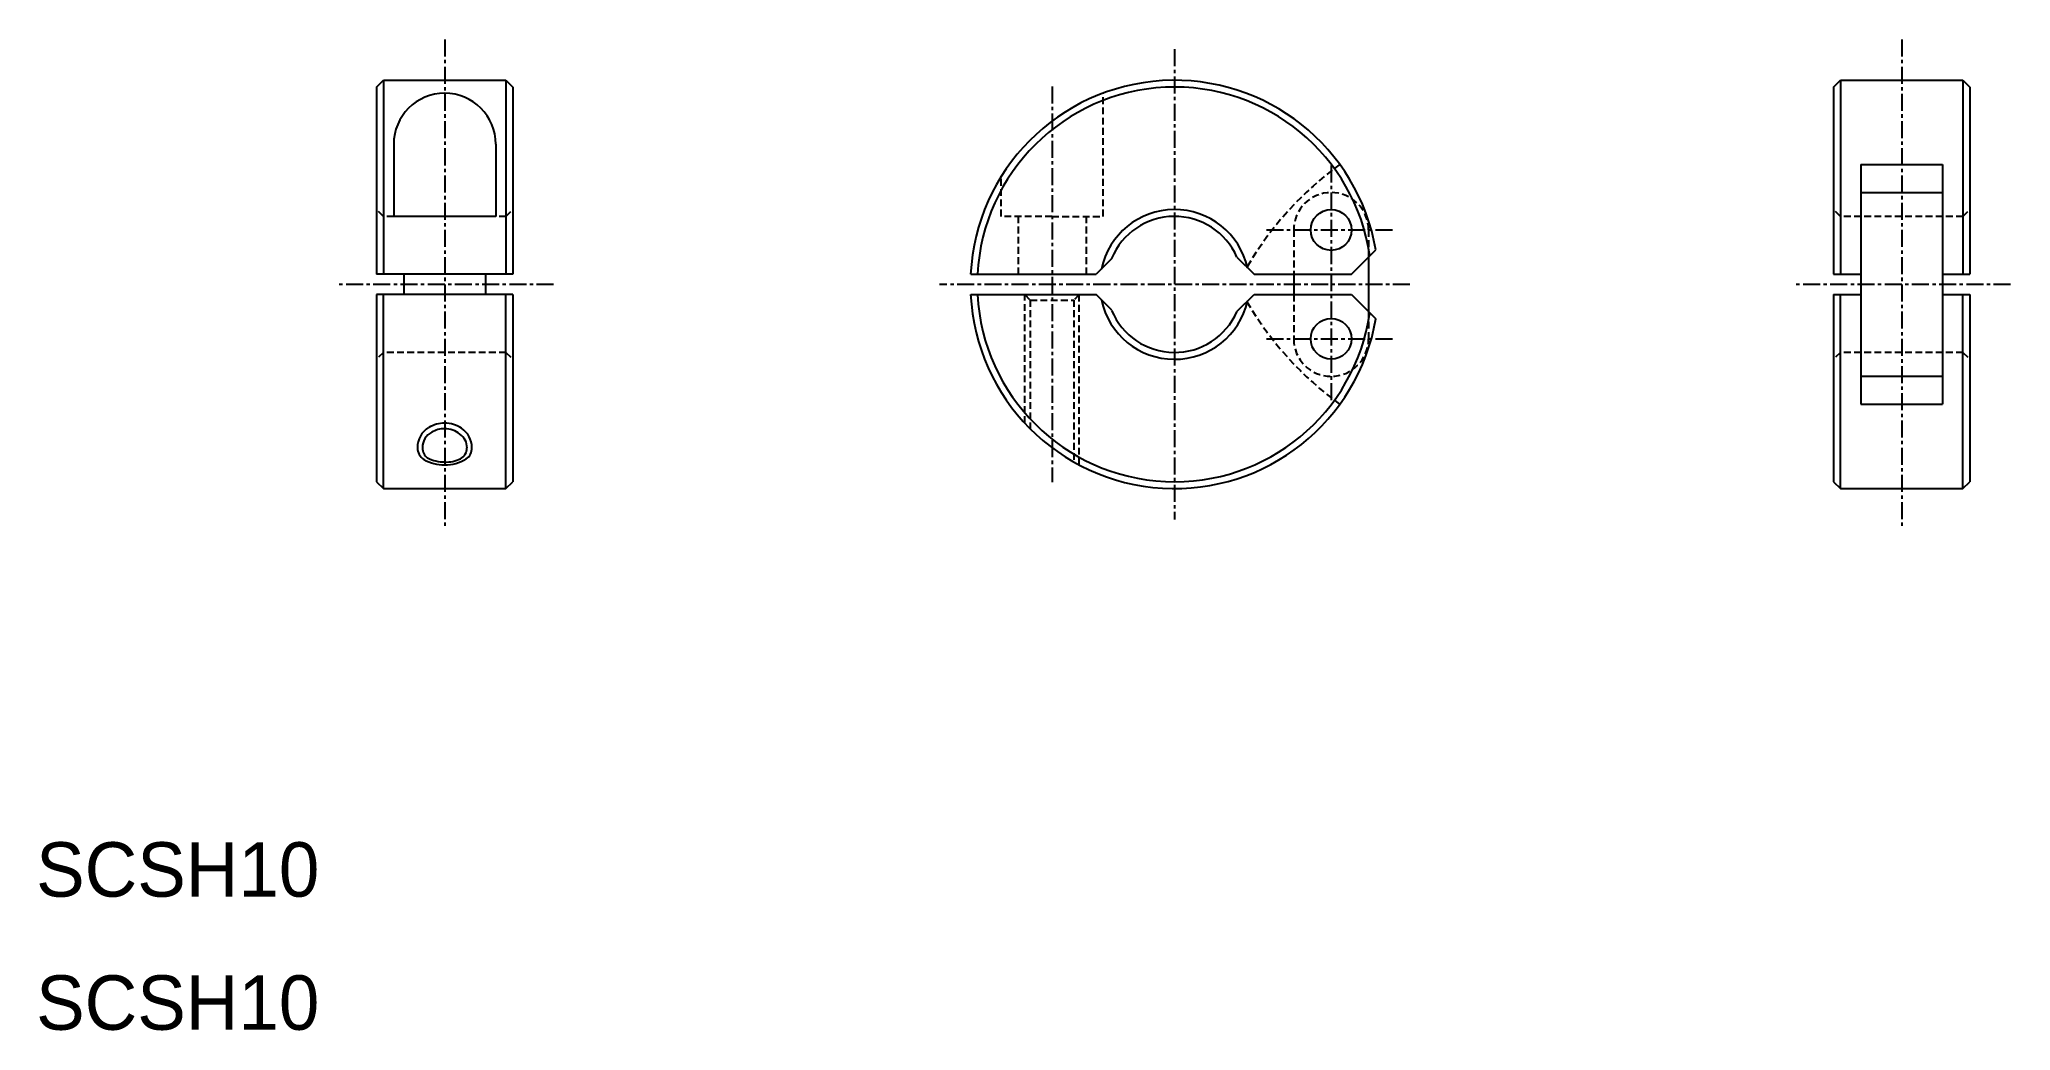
# Model space of a CAD drawing. Extents: x 25 to 170, y 42 to 115.
import ezdxf

# ---------------------------------------------------------------- set-up
doc = ezdxf.new("R2010")
doc.units = 0
doc.linetypes.add('CENTER', pattern=[2, 1.25, -0.25, 0.25, -0.25])
doc.linetypes.add('DASHED', pattern=[0.75, 0.5, -0.25])
doc.layers.get('0').update_dxf_attribs({"linetype": 'CONTINUOUS'})
doc.layers.add('CENTER', color=1, linetype='CENTER')

msp = doc.modelspace()

# ---------------------------------------------------------------- linework, layer by layer
at = {"color": 7, "linetype": 'CONTINUOUS'}
for p, q in [((49.88, 111.55), (50.38, 112.05)), ((49.88, 111.55), (49.88, 97.8)), ((50.38, 112.05), (59.38, 112.05)), ((50.38, 112.05), (50.38, 97.8)), ((59.38, 112.05), (59.88, 111.55)), ((59.38, 112.05), (59.38, 97.8)), ((59.88, 111.55), (59.88, 97.8)), ((156.92, 111.55), (157.42, 112.05)), ((156.92, 111.55), (156.92, 97.8)), ((157.42, 112.05), (157.42, 97.8)), ((157.42, 112.05), (166.42, 112.05)), ((166.42, 112.05), (166.42, 97.8)), ((166.42, 112.05), (166.92, 111.55)), ((166.92, 111.55), (166.92, 97.8)), ((51.13, 107.35), (51.13, 102.05)), ((58.63, 107.35), (58.63, 102.05)), ((158.92, 105.87), (158.92, 97.8)), ((158.92, 105.87), (158.92, 97.8)), ((158.92, 105.87), (164.92, 105.87)), ((164.92, 105.87), (164.92, 97.8)), ((164.92, 105.87), (164.92, 97.8)), ((158.92, 103.8), (158.92, 90.3)), ((158.92, 103.8), (158.92, 90.3)), ((158.92, 103.8), (164.92, 103.8)), ((158.92, 103.8), (164.92, 103.8)), ((164.92, 103.8), (164.92, 90.3)), ((164.92, 103.8), (164.92, 90.3)), ((58.63, 102.05), (51.13, 102.05)), ((103.88, 98.96), (102.73, 97.8)), ((113.08, 99.06), (114.34, 97.8)), ((121.5, 97.8), (123.29, 99.59)), ((121.5, 97.8), (123.29, 99.59)), ((122.75, 99.05), (122.75, 95.05)), ((59.88, 97.8), (49.88, 97.8)), ((51.88, 97.8), (51.88, 96.3)), ((57.88, 97.8), (57.88, 96.3)), ((93.52, 97.8), (102.73, 97.8)), ((114.34, 97.8), (121.5, 97.8)), ((117.25, 97.8), (117.25, 96.3)), ((156.92, 97.8), (158.92, 97.8)), ((156.92, 97.8), (158.92, 97.8)), ((164.92, 97.8), (166.92, 97.8)), ((164.92, 97.8), (166.92, 97.8)), ((49.88, 96.3), (49.88, 82.55)), ((59.88, 96.3), (49.88, 96.3)), ((50.38, 82.05), (50.38, 96.3)), ((59.38, 82.05), (59.38, 96.3)), ((59.88, 96.3), (59.88, 82.55)), ((93.52, 96.3), (102.73, 96.3)), ((103.88, 95.15), (102.73, 96.3)), ((113.08, 95.05), (114.34, 96.3)), ((114.34, 96.3), (121.5, 96.3)), ((121.5, 96.3), (123.29, 94.52)), ((121.5, 96.3), (123.29, 94.52)), ((156.92, 96.3), (156.92, 82.55)), ((156.92, 96.3), (158.92, 96.3)), ((156.92, 96.3), (158.92, 96.3)), ((157.42, 82.05), (157.42, 96.3)), ((158.92, 96.3), (158.92, 88.24)), ((158.92, 96.3), (158.92, 88.24)), ((164.92, 96.3), (164.92, 88.24)), ((164.92, 96.3), (164.92, 88.24)), ((164.92, 96.3), (166.92, 96.3)), ((164.92, 96.3), (166.92, 96.3)), ((166.42, 82.05), (166.42, 96.3)), ((166.92, 96.3), (166.92, 82.55)), ((158.92, 90.3), (164.92, 90.3)), ((158.92, 90.3), (164.92, 90.3)), ((158.92, 88.24), (164.92, 88.24)), ((49.88, 82.55), (50.38, 82.05)), ((59.38, 82.05), (59.88, 82.55)), ((156.92, 82.55), (157.42, 82.05)), ((166.42, 82.05), (166.92, 82.55)), ((50.38, 82.05), (59.38, 82.05)), ((157.42, 82.05), (166.42, 82.05))]:
    msp.add_line(p, q, dxfattribs=at)
at = {"color": 3, "linetype": 'DASHED'}
for p, q in [((103.25, 102.05), (103.25, 111.1)), ((95.75, 102.05), (95.75, 104.96)), ((50.38, 102.05), (49.88, 102.55)), ((59.38, 102.05), (50.38, 102.05)), ((50.38, 102.05), (50.38, 97.8)), ((59.38, 102.05), (59.88, 102.55)), ((59.38, 102.05), (59.38, 97.8)), ((99.5, 102.05), (95.75, 102.05)), ((97, 102.05), (97, 97.8)), ((99.5, 102.05), (103.25, 102.05)), ((102, 102.05), (102, 97.8)), ((157.42, 102.05), (156.92, 102.55)), ((157.42, 102.05), (157.42, 97.8)), ((166.42, 102.05), (157.42, 102.05)), ((166.42, 102.05), (166.92, 102.55)), ((166.42, 102.05), (166.42, 97.8)), ((117.25, 101.05), (117.25, 97.8)), ((122.75, 101.05), (122.75, 99.05)), ((50.38, 92.05), (50.38, 96.3)), ((59.38, 92.05), (59.38, 96.3)), ((97.5, 86.86), (97.5, 96.3)), ((97.5, 96.3), (97.9, 95.9)), ((97.9, 95.9), (97.9, 86.44)), ((97.9, 95.9), (101.1, 95.9)), ((101.5, 96.3), (101.1, 95.9)), ((101.1, 95.9), (101.1, 84.01)), ((101.5, 83.79), (101.5, 96.3)), ((117.25, 96.3), (117.25, 93.05)), ((157.42, 92.05), (157.42, 96.3)), ((166.42, 92.05), (166.42, 96.3)), ((122.75, 95.05), (122.75, 93.05)), ((50.38, 92.05), (49.88, 91.55)), ((59.38, 92.05), (50.38, 92.05)), ((59.38, 92.05), (59.88, 91.55)), ((157.42, 92.05), (156.92, 91.55)), ((166.42, 92.05), (157.42, 92.05)), ((166.42, 92.05), (166.92, 91.55))]:
    msp.add_line(p, q, dxfattribs=at)
at = {"color": 7, "linetype": 'CONTINUOUS'}
for centre in [(120, 101.05), (120, 101.05), (120, 101.05), (120, 101.05), (120, 93.05), (120, 93.05), (120, 93.05), (120, 93.05)]:
    msp.add_circle(centre, 1.5, dxfattribs=at)
for centre, radius, start, end in [((108.5, 97.05), 15, 9.7272, 177.134), ((108.5, 97.05), 14.5, 8.3173, 177.0351), ((54.88, 107.35), 3.75, 0, 180), ((108.5, 97.05), 5.5, 12.8354, 167.9388), ((108.5, 97.05), 5, 23.6187, 157.6049), ((108.5, 97.05), 15, 182.866, 350.2728), ((108.5, 97.05), 14.5, 182.9649, 351.6827), ((108.5, 97.05), 5.5, 192.0612, 347.1646), ((108.5, 97.05), 5, 202.3951, 336.3813), ((54.53, 85.05), 1.29, 117.8588, 179.7197), ((54.84, 84.67), 1.77, 88.8083, 121.1668), ((54.9, 84.72), 1.72, 50.4038, 90.7339), ((55.35, 85.07), 1.17, 359.0734, 56.2814), ((54.12, 85.02), 0.88, 178.1263, 235.56), ((54.8, 86.5), 2.49, 241.8411, 271.9042), ((54.98, 86.51), 2.51, 267.5914, 294.9205), ((55.62, 85.03), 0.896, 297.8057, 1.524)]:
    msp.add_arc(centre, radius, start, end, dxfattribs=at)
at = {"color": 3, "linetype": 'DASHED'}
for centre, radius, start, end in [((135.38, 85.67), 25, 126.0265, 149.606), ((120, 101.05), 2.75, 0, 180), ((135.38, 108.43), 25, 210.394, 233.9735), ((120, 93.05), 2.75, 180, 0)]:
    msp.add_arc(centre, radius, start, end, dxfattribs=at)
at = {"color": 3, "linetype": 'CONTINUOUS'}
for centre, radius, start, end in [((54.62, 85.05), 1.75, 122.0259, 179.876), ((54.86, 84.64), 2.21, 89.3788, 121.5009), ((54.87, 84.61), 2.25, 56.2283, 89.7566), ((55.14, 85.04), 1.74, 0.5656, 55.6797), ((53.87, 85.02), 0.987, 177.8946, 238.4777), ((54.84, 86.84), 3.05, 240.7478, 270.709), ((54.94, 86.6), 2.81, 268.7658, 302.7777), ((55.99, 84.99), 0.887, 301.7423, 4.2076)]:
    msp.add_arc(centre, radius, start, end, dxfattribs=at)
at = {"layer": 'CENTER', "color": 1, "linetype": 'CENTER'}
for p, q in [((54.88, 115.05), (54.88, 79.05)), ((161.92, 115.05), (161.92, 79.05)), ((108.5, 114.33), (108.5, 79.77)), ((99.5, 111.6), (99.5, 82.51)), ((120, 105.8), (120, 88.3)), ((115.25, 101.05), (124.75, 101.05)), ((62.88, 97.05), (46.88, 97.05)), ((125.78, 97.05), (91.22, 97.05)), ((169.92, 97.05), (153.92, 97.05)), ((115.25, 93.05), (124.75, 93.05))]:
    msp.add_line(p, q, dxfattribs=at)

# ---------------------------------------------------------------- texts
at = {"color": 7, "linetype": 'CONTINUOUS'}
for p in [(24.86, 52.06), (24.86, 42.28)]:
    msp.add_text('SCSH10', height=4, dxfattribs=at).set_placement(p)

doc.saveas('drawing.dxf')
